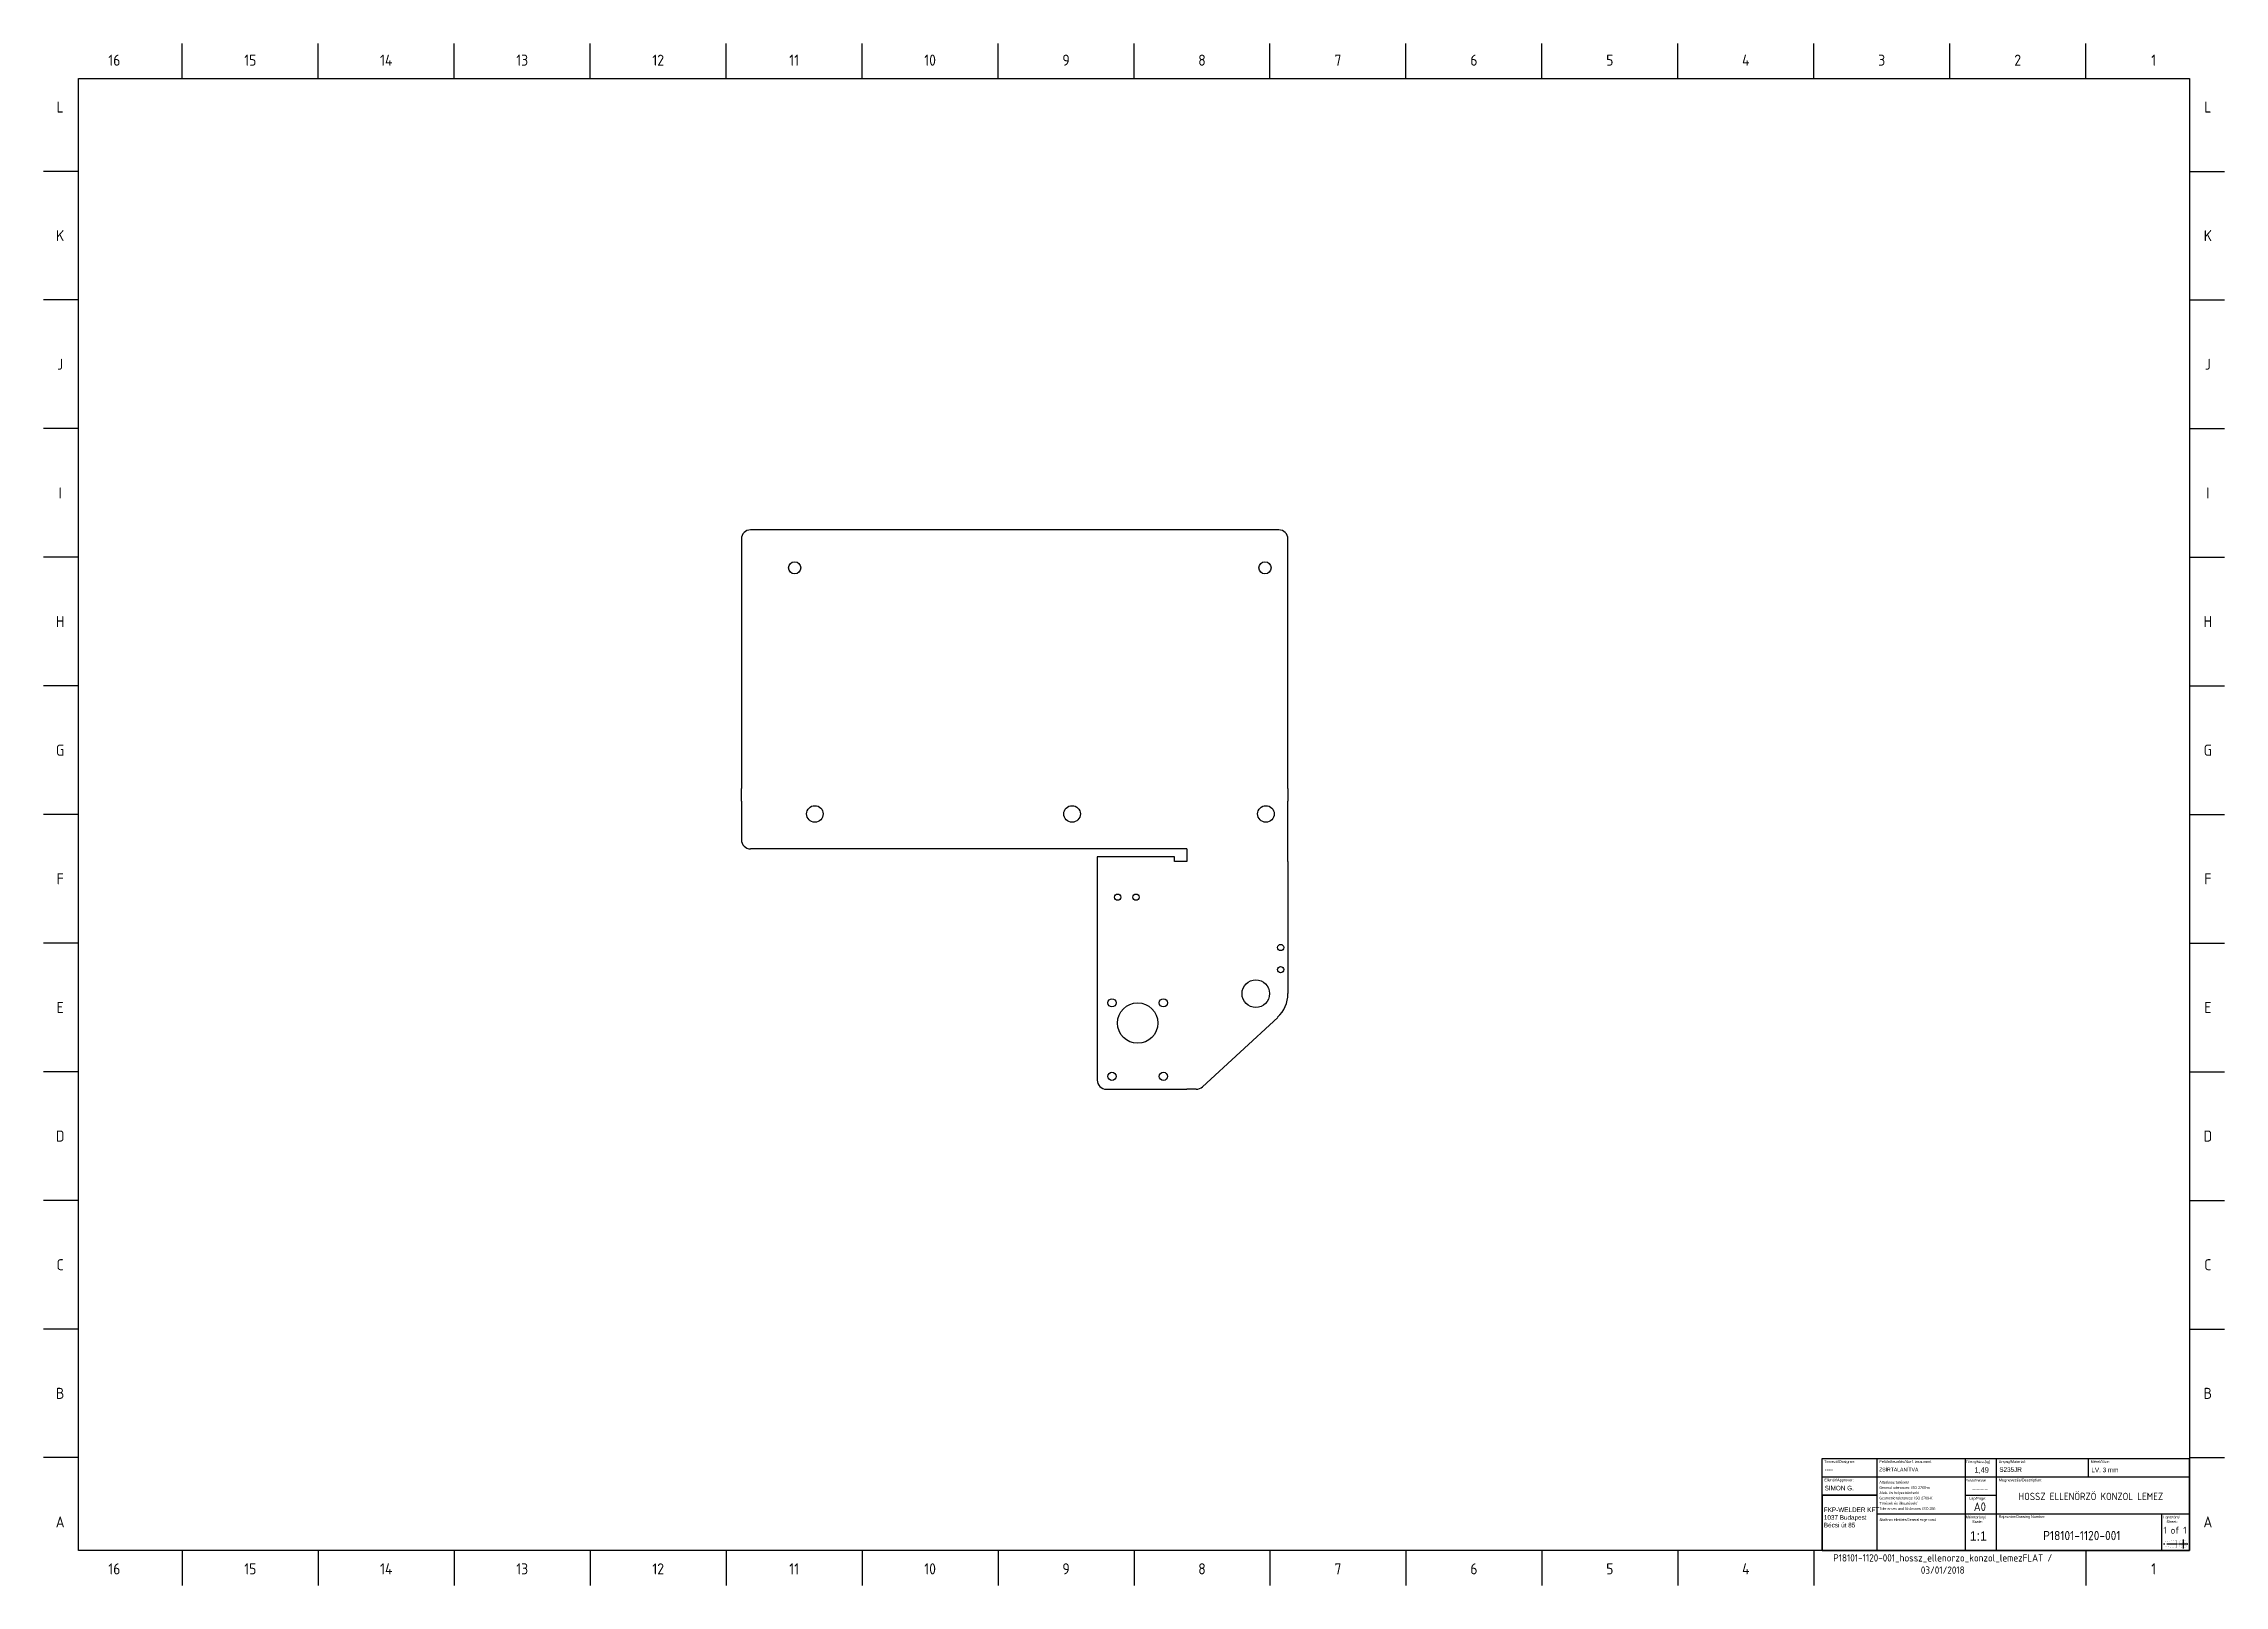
# Model space of a CAD drawing. Extents: x 2 to 1189, y 1 to 840.
import ezdxf

# ---------------------------------------------------------------- set-up
doc = ezdxf.new("R2010")
doc.units = 0
doc.header["$LTSCALE"] = 12.7
doc.linetypes.add('CENTER', pattern=[0.72, 0.45, -0.09, 0.09, -0.09])
doc.layers.get('0').update_dxf_attribs({"linetype": 'CONTINUOUS'})
for name, color, linetype in [('ANNOTATION_TEXT', 7, 'CONTINUOUS'), ('BORDER_FRAME', 7, 'CONTINUOUS'), ('BORDER_ZONES', 7, 'CONTINUOUS'), ('TITLE_BLOCK', 7, 'CONTINUOUS'), ('VISIBLE', 7, 'CONTINUOUS')]:
    doc.layers.add(name, color=color, linetype=linetype)
doc.styles.add('ONSHAPE-STANDARD', font='ISOCP.SHX')
doc.styles.add('ONSHAPE-STANDARD-NOTESTYLE', font='ARIsoP1.shx', dxfattribs={"height": 2.5})

msp = doc.modelspace()

# ---------------------------------------------------------------- linework, layer by layer
at = {"color": 250, "linetype": 'CONTINUOUS'}
for p, q in [((970, 20), (970, 70)), ((970, 70), (1170, 70)), ((970, 60), (1170, 60)), ((1000, 20), (1000, 70)), ((1048, 20), (1048, 70)), ((1065, 20), (1065, 70)), ((1115, 60), (1115, 70)), ((1170, 20), (1170, 70)), ((970, 50), (1000, 50)), ((1000, 50), (970, 50)), ((970, 50), (970, 20)), ((1000, 20), (1000, 50)), ((1048, 50), (1065, 50)), ((1000, 40), (1170, 40)), ((1155, 20), (1155, 40)), ((970, 20), (1170, 20)), ((970, 20), (1000, 20))]:
    msp.add_line(p, q, dxfattribs=at)
at = {"color": 250, "linetype": 'CENTER'}
for p, q in [((1166.6, 26), (1166.6, 21)), ((1163.4, 23.5), (1155.8, 23.5)), ((1169.1, 23.5), (1164, 23.5))]:
    msp.add_line(p, q, dxfattribs=at)
at = {"color": 7, "linetype": 'CONTINUOUS', "const_width": 0.0488, "flags": 128}
for points in [[(1163.1, 25.7), (1156.3, 24.6)], [(1156.3, 24.6), (1156.3, 22.3)], [(1163.1, 21.3), (1163.1, 25.7)], [(1156.3, 22.3), (1163.1, 21.3)]]:
    msp.add_lwpolyline(points, dxfattribs=at)
at = {"color": 7, "linetype": 'CONTINUOUS', "const_width": 0.0488}
for points in [[(1168.8, 23.5, 0.414214), (1166.6, 25.7, 2.414214), (1168.8, 23.5)], [(1167.8, 23.5, 0.414214), (1166.6, 24.6, 2.414214), (1167.8, 23.5)]]:
    msp.add_lwpolyline(points, format="xyb", close=True, dxfattribs=at)
at = {"layer": 'BORDER_FRAME'}
for p, q in [((21, 20), (21, 821)), ((21, 821), (1170, 821)), ((1170, 821), (1170, 20)), ((1170, 20), (21, 20))]:
    msp.add_line(p, q, dxfattribs=at)
at = {"layer": 'BORDER_ZONES'}
for p, q in [((77.5, 821), (77.5, 840)), ((151.5, 821), (151.5, 840)), ((225.5, 821), (225.5, 840)), ((299.5, 821), (299.5, 840)), ((373.5, 821), (373.5, 840)), ((447.5, 821), (447.5, 840)), ((521.5, 821), (521.5, 840)), ((595.5, 821), (595.5, 840)), ((669.5, 821), (669.5, 840)), ((743.5, 821), (743.5, 840)), ((817.5, 821), (817.5, 840)), ((891.5, 821), (891.5, 840)), ((965.5, 821), (965.5, 840)), ((1039.5, 821), (1039.5, 840)), ((1113.5, 821), (1113.5, 840)), ((21, 770.5), (2, 770.5)), ((1170, 770.5), (1189, 770.5)), ((21, 700.5), (2, 700.5)), ((1170, 700.5), (1189, 700.5)), ((21, 630.5), (2, 630.5)), ((1170, 630.5), (1189, 630.5)), ((21, 560.5), (2, 560.5)), ((1170, 560.5), (1189, 560.5)), ((21, 490.5), (2, 490.5)), ((1170, 490.5), (1189, 490.5)), ((21, 420.5), (2, 420.5)), ((1170, 420.5), (1189, 420.5)), ((21, 350.5), (2, 350.5)), ((1170, 350.5), (1189, 350.5)), ((21, 280.5), (2, 280.5)), ((1170, 280.5), (1189, 280.5)), ((21, 210.5), (2, 210.5)), ((1170, 210.5), (1189, 210.5)), ((21, 140.5), (2, 140.5)), ((1170, 140.5), (1189, 140.5)), ((21, 70.5), (2, 70.5)), ((1170, 70.5), (1189, 70.5)), ((77.5, 20), (77.5, 1)), ((151.5, 20), (151.5, 1)), ((225.5, 20), (225.5, 1)), ((299.5, 20), (299.5, 1)), ((373.5, 20), (373.5, 1)), ((447.5, 20), (447.5, 1)), ((521.5, 20), (521.5, 1)), ((595.5, 20), (595.5, 1)), ((669.5, 20), (669.5, 1)), ((743.5, 20), (743.5, 1)), ((817.5, 20), (817.5, 1)), ((891.5, 20), (891.5, 1)), ((965.5, 20), (965.5, 1)), ((1113.5, 20), (1113.5, 1))]:
    msp.add_line(p, q, dxfattribs=at)
at = {"layer": 'VISIBLE'}
for p, q in [((381.8, 570.4), (381.8, 516.7)), ((674.3, 575.4), (386.8, 575.4)), ((679.3, 516.7), (679.3, 570.4)), ((381.8, 516.7), (381.8, 509.9)), ((679.3, 509.9), (679.3, 516.7)), ((381.8, 509.9), (381.8, 477.5)), ((679.3, 477.5), (679.3, 509.9)), ((381.8, 477.5), (381.8, 470.6)), ((679.3, 470.6), (679.3, 477.5)), ((381.8, 470.6), (381.8, 434.6)), ((679.3, 434.6), (679.3, 470.6)), ((381.8, 427.8), (381.8, 434.6)), ((381.8, 427.8), (381.8, 406.8)), ((679.3, 434.6), (679.3, 427.8)), ((679.3, 401.8), (679.3, 427.8)), ((624.3, 401.8), (386.8, 401.8)), ((575.5, 397.5), (575.5, 276)), ((617.5, 397.5), (575.5, 397.5)), ((617.5, 395), (617.5, 397.5)), ((624.3, 395), (617.5, 395)), ((624.3, 401.8), (624.3, 395)), ((679.3, 395), (679.3, 401.8)), ((679.3, 395), (679.3, 323)), ((673.7, 310.1), (632.8, 272.3)), ((580.5, 271), (617.5, 271)), ((617.5, 271), (624.3, 271)), ((629.4, 271), (624.3, 271))]:
    msp.add_line(p, q, dxfattribs=at)
for centre, radius in [((410.8, 554.7), 3.3), ((666.8, 554.7), 3.3), ((421.8, 420.8), 4.5), ((561.8, 420.8), 4.5), ((667.3, 420.8), 4.5), ((586.6, 375.5), 1.7), ((596.6, 375.5), 1.7), ((675.3, 348.1), 1.7), ((675.3, 336.1), 1.7), ((661.8, 323), 7.5), ((583.5, 318), 2.25), ((597.5, 307), 11), ((611.5, 318), 2.25), ((583.5, 278), 2.25), ((611.5, 278), 2.25)]:
    msp.add_circle(centre, radius, dxfattribs=at)
for centre, radius, start, end in [((386.8, 570.4), 5, 90, 180), ((674.3, 570.4), 5, 0, 90), ((386.8, 406.8), 5, 180, 270), ((661.8, 323), 17.5, 312.7315, 0), ((580.5, 276), 5, 180, 270), ((629.4, 276), 5, 270, 312.7315)]:
    msp.add_arc(centre, radius, start, end, dxfattribs=at)

# ---------------------------------------------------------------- texts
at = {"color": 7, "linetype": 'CONTINUOUS', "style": 'ONSHAPE-STANDARD-NOTESTYLE', "oblique": 0}
for s, height, width, p in [('Tervezö/Designer:', 1.5, 0.989, (971.2, 67.6)), ('Felületkezelés/Surf. treatment', 1.5, 1.061, (1001.2, 67.6)), ('Tömeg/Mass[kg]', 1.3, 0.934, (1048.3, 67.6)), ('Anyag/Material:', 1.5, 0.964, (1066.2, 67.6)), ('Méret/Size:', 1.5, 0.995, (1116.2, 67.6)), ('Ellenör/Approver: ', 1.5, 0.997, (971.2, 57.6)), ('Általános türések/', 1.4, 1.079, (1001.2, 56.4)), ('Alak- és helyzettürések/', 1.4, 1.091, (1001.2, 50.7)), ('General tolerances: ISO 2768-m', 1.4, 0.992, (1001.2, 53.5)), ('Geometric tolerances: ISO 2768-K', 1.4, 0.977, (1001.2, 47.8)), ('Verzió/Version:', 1.25, 0.978, (1048.4, 57.6)), ('Lap/Page:', 1.5, 0.981, (1050.1, 47.6)), ('Megnevezés/Description:', 1.5, 0.967, (1066.2, 57.6)), ('Általános élletörés/General edge cond.', 1.3, 1.036, (1001.2, 36.1)), ('Türések és illesztések/', 1.4, 1.09, (1001.2, 45)), ('Tolerances and fit classes: ISO 286', 1.4, 1.032, (1001.2, 42.1)), ('Méretarány/', 1.5, 1.031, (1048.2, 37.4)), ('Scale:', 1.5, 0.95, (1051.7, 34.9)), ('Rajzszám/Drawing Number:', 1.5, 0.937, (1066.2, 37.6)), ('Lapszám/', 1.5, 0.989, (1155.8, 37.4)), ('Sheet:', 1.5, 1.008, (1157.5, 34.9))]:
    msp.add_text(s, height=height, dxfattribs=dict(at, width=width)).set_placement(p)
at = {"style": 'ONSHAPE-STANDARD'}
msp.add_text('A0', height=4.63, dxfattribs=at).set_placement((1052.6, 41.5))
at = {"layer": 'ANNOTATION_TEXT', "style": 'ONSHAPE-STANDARD-NOTESTYLE'}
for s, insert, char_height, width, attachment_point in [('\\fARIsoP1.shx|b0|i0|c0|p0;----}', (971.4, 64.1), 2.5, 27.445, 4), ('\\fARIsoP1.shx|b0|i0|c0|p0;\\H2;ZSÍRTALANÍTVA}', (1001.1, 64), 2, 45.98, 4), ('\\fARIsoP1.shx|b0|i0|c0|p0;\\H3;1,49}', (1053, 65.3), 3, 11.161, 1), ('\\fARIsoP1.shx|b0|i0|c0|p0;S235JR}', (1066.5, 64), 2.5, 46.977, 4), ('\\fARIsoP1.shx|b0|i0|c0|p0;LV. 3 mm}', (1116.6, 63.8), 2.5, 50.336, 4), ('\\fARIsoP1.shx|b0|i0|c0|p0;SIMON G.}', (971.4, 55.2), 2.5, 27.31, 1), ('\\fARIsoP1.shx|b0|i0|c0|p0;FKP-WELDER KFT\\P1037 Budapest\\PBécsi út 85}', (971, 43.4), 2.5, 28.421, 1), ('\\fARIsoP1.shx|b0|i0|c0|p0;\\H5;1:1}', (1050.4, 27.9), 5, 11.658, 4)]:
    msp.add_mtext(s, dxfattribs=dict(at, insert=insert, char_height=char_height, width=width, attachment_point=attachment_point))
at = {"layer": 'BORDER_ZONES', "char_height": 6, "attachment_point": 5, "style": 'ONSHAPE-STANDARD'}
for s, insert in [('16', (40.5, 831)), ('15', (114.5, 831)), ('14', (188.5, 831)), ('13', (262.5, 831)), ('12', (336.5, 831)), ('11', (410.5, 831)), ('10', (484.5, 831)), ('9', (558.5, 831)), ('8', (632.5, 831)), ('7', (706.5, 831)), ('6', (780.5, 831)), ('5', (854.5, 831)), ('4', (928.5, 831)), ('3', (1002.5, 831)), ('2', (1076.5, 831)), ('1', (1150.5, 831)), ('L', (11, 805.5)), ('L', (1180, 805.5)), ('K', (11, 735.5)), ('K', (1180, 735.5)), ('J', (11, 665.5)), ('J', (1180, 665.5)), ('I', (11, 595.5)), ('I', (1180, 595.5)), ('H', (11, 525.5)), ('H', (1180, 525.5)), ('G', (11, 455.5)), ('G', (1180, 455.5)), ('F', (11, 385.5)), ('F', (1180, 385.5)), ('E', (11, 315.5)), ('E', (1180, 315.5)), ('D', (11, 245.5)), ('D', (1180, 245.5)), ('C', (11, 175.5)), ('C', (1180, 175.5)), ('B', (11, 105.5)), ('B', (1180, 105.5)), ('A', (11, 35.5)), ('A', (1180, 35.5)), ('16', (40.5, 10)), ('15', (114.5, 10)), ('14', (188.5, 10)), ('13', (262.5, 10)), ('12', (336.5, 10)), ('11', (410.5, 10)), ('10', (484.5, 10)), ('9', (558.5, 10)), ('8', (632.5, 10)), ('7', (706.5, 10)), ('6', (780.5, 10)), ('5', (854.5, 10)), ('4', (928.5, 10)), ('1', (1150.5, 10))]:
    msp.add_mtext(s, dxfattribs=dict(at, insert=insert))
at = {"layer": 'TITLE_BLOCK', "color": 7, "attachment_point": 8, "style": 'ONSHAPE-STANDARD'}
for s, insert, char_height, width in [('----}', (1056, 51.6), 3.5, 15.915), ('HOSSZ ELLENÖRZÖ KONZOL LEMEZ}', (1116.3, 47.4), 4, 98.956), ('P18101-1120-001}', (1111.4, 25.6), 5, 82.293), ('1 of 1}', (1162.1, 29.1), 3.81, 41.91), ('{P18101-1120-001_hossz_ellenorzo_konzol_lemezFLAT / 03/01/2018}', (1035.7, 7.3), 4, 130.175)]:
    msp.add_mtext(s, dxfattribs=dict(at, insert=insert, char_height=char_height, width=width))

doc.saveas('drawing.dxf')
